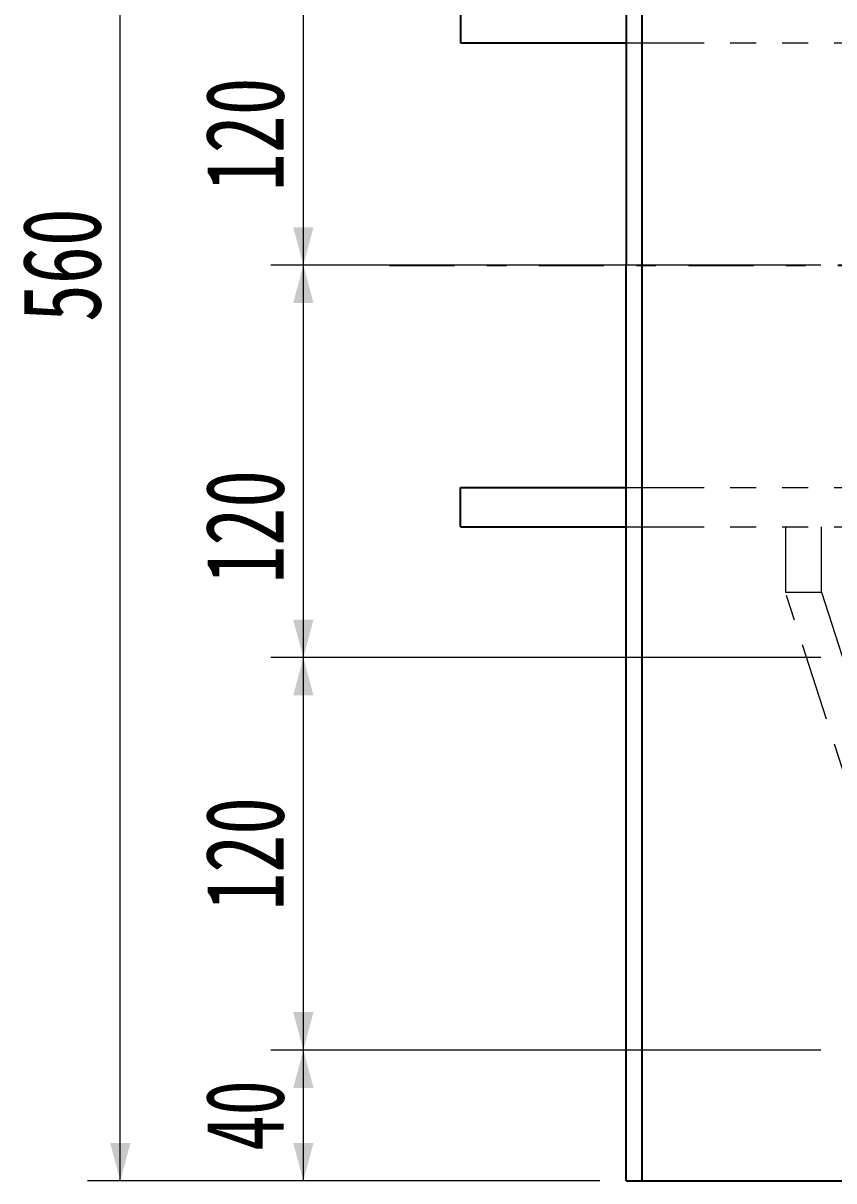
# Model space of a CAD drawing. Header units: millimetres. Extents: x -1604 to 1596, y -1101 to 1107.
# Drawn here: x -981.8 to -733.9, y 300.9 to 654.9 of the extents above; entities that cross this region are included whole.
import ezdxf
from ezdxf.enums import TextEntityAlignment as Align

# ---------------------------------------------------------------- set-up
doc = ezdxf.new("R2010")
doc.units = ezdxf.units.MM
doc.header["$LTSCALE"] = 8
doc.linetypes.add('CENTER', pattern=[5.716318, 2.485356, -1.242678, 0.745607, -1.242678])
doc.linetypes.add('DIVIDE', pattern=[7.953138, 2.982427, -0.994142, 0.994142, -0.994142, 0.994142, -0.994142])
doc.styles.add('FdaStyle0', font='', dxfattribs={"width": 0.633743, "height": 24})
doc.styles.get('FdaStyle0').set_extended_font_data('굴림체')

# ---------------------------------------------------------------- blocks, each defined once
blk = doc.blocks.new('_ArrowFill')
at = {"linetype": 'Continuous'}
blk.add_hatch(color=0, dxfattribs=at).paths.add_polyline_path([(0, 0), (-0.966, 0.259), (-0.966, -0.259)], flags=0)
blk = doc.blocks.new('DA_IMAGEDIMGROUP_40')
at = {"color": 4, "lineweight": 13}
for p, q in [((-896.13, 580.89), (-896.13, 700.89)), ((-737.87, 580.89), (-906.13, 580.89)), ((-896.13, 460.89), (-896.13, 580.89)), ((-737.87, 460.89), (-906.13, 460.89)), ((-896.13, 340.89), (-896.13, 460.89)), ((-737.87, 340.89), (-906.13, 340.89)), ((-896.13, 300.89), (-896.13, 340.89)), ((-805.43, 300.89), (-906.13, 300.89))]:
    blk.add_line(p, q, dxfattribs=at)
at = {"color": 4, "xscale": 12.00001044027347, "yscale": 11.99999790884644}
for p, rotation in [((-896.13, 580.89), 270), ((-896.13, 580.89), 90), ((-896.13, 460.89), 270), ((-896.13, 460.89), 90), ((-896.13, 340.89), 270), ((-896.13, 340.89), 90), ((-896.13, 300.89), 270)]:
    blk.add_blockref('_ArrowFill', p, dxfattribs=dict(at, rotation=rotation))
at = {"color": 3, "style": 'FdaStyle0'}
for s, width, p, p2 in [('120', 0.726454, (-902.13, 603.49), (-902.13, 638.29)), ('120', 0.726454, (-902.13, 483.49), (-902.13, 518.29)), ('120', 0.726454, (-902.13, 383.49), (-902.13, 418.29)), ('40', 0.684768, (-902.13, 310.09), (-902.13, 331.69))]:
    blk.add_text(s, height=24, rotation=90, dxfattribs=dict(at, width=width)).set_placement(p, p2, align=Align.FIT)
blk = doc.blocks.new('DA_IMAGEDIMGROUP_41')
at = {"color": 4, "lineweight": 13}
for p, q in [((-952.13, 300.89), (-952.13, 860.89)), ((-805.43, 300.89), (-962.13, 300.89))]:
    blk.add_line(p, q, dxfattribs=at)
at = {"color": 4, "xscale": 12.00001044027347, "yscale": 11.99999790884644, "rotation": 270}
blk.add_blockref('_ArrowFill', (-952.13, 300.89), dxfattribs=at)
at = {"color": 3, "style": 'FdaStyle0', "width": 0.726454}
blk.add_text('560', height=24, rotation=90, dxfattribs=at).set_placement((-958.13, 563.49), (-958.13, 598.29), align=Align.FIT)
blk = doc.blocks.new('DC_GROUP_40')
at = {"color": 4, "linetype": 'DIVIDE', "lineweight": 13}
for p, q in [((-748.63, 500.89), (-748.63, 480.89)), ((-737.62, 480.89), (-737.62, 500.89)), ((-689.22, 500.89), (-689.22, 320.89)), ((-678.21, 320.89), (-678.21, 500.89)), ((-697.15, 320.89), (-748.63, 480.89)), ((-748.63, 480.89), (-737.62, 480.89)), ((-737.62, 480.89), (-686.13, 320.89)), ((-697.15, 320.89), (-678.21, 320.89))]:
    blk.add_line(p, q, dxfattribs=at)

msp = doc.modelspace()

# ---------------------------------------------------------------- linework, layer by layer
at = {"color": 3}
for p, q in [((-797.43, 860.89), (-797.43, 580.89)), ((-792.45, 300.89), (-792.45, 860.89)), ((-848.04, 660.89), (-848.04, 648.89)), ((-848.04, 648.89), (-797.43, 648.89)), ((-797.43, 300.89), (-797.43, 580.89)), ((-848.04, 512.89), (-797.43, 512.89)), ((-848.04, 500.89), (-848.04, 512.89)), ((-848.04, 500.89), (-797.43, 500.89)), ((-797.43, 300.89), (-337.41, 300.89))]:
    msp.add_line(p, q, dxfattribs=at)
at = {"color": 4, "linetype": 'DIVIDE', "lineweight": 13}
for p, q in [((-797.43, 648.89), (-338.98, 648.89)), ((-797.43, 512.89), (-338.98, 512.89)), ((-797.43, 500.89), (-338.98, 500.89))]:
    msp.add_line(p, q, dxfattribs=at)
at = {"color": 4, "linetype": 'CENTER'}
msp.add_line((-869.82, 580.89), (617.17, 580.89), dxfattribs=at)

# ---------------------------------------------------------------- block references
at = {"linetype": 'Continuous'}
for name in ['DA_IMAGEDIMGROUP_41', 'DA_IMAGEDIMGROUP_40', 'DC_GROUP_40']:
    msp.add_blockref(name, (0, 0), dxfattribs=at)

doc.saveas('drawing.dxf')
